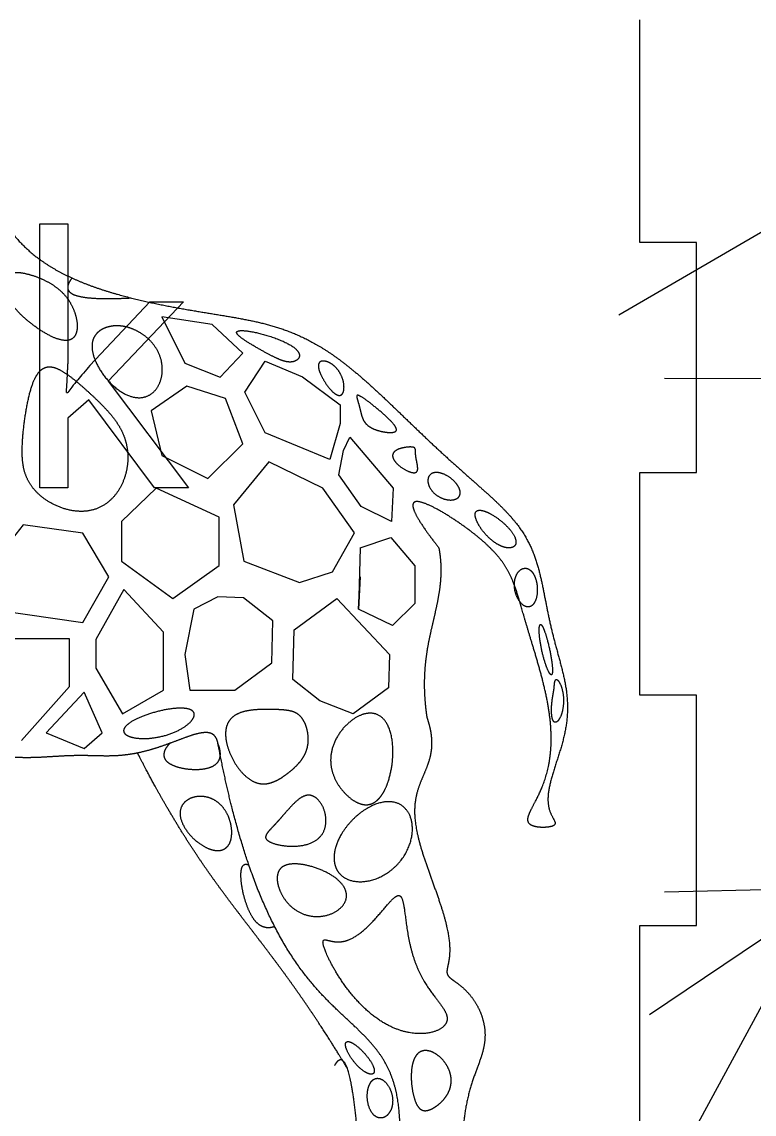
# Model space of a CAD drawing. Header units: centimetres. Extents: x 0 to 23.1, y -0.1 to 26.6.
# Drawn here: x 4.594 to 7.766, y 16.849 to 21.577 of the extents above; entities that cross this region are included whole.
import ezdxf

# ---------------------------------------------------------------- set-up
doc = ezdxf.new("R2010")
doc.units = ezdxf.units.CM
doc.header["$MEASUREMENT"] = 0
for name, color, linetype in [('light v3_box', 7, 'Continuous'), ('light v3_Sketch14', 7, 'Continuous'), ('light v3_Sketch16', 7, 'Continuous')]:
    doc.layers.add(name, color=color, linetype=linetype)

msp = doc.modelspace()

# ---------------------------------------------------------------- linework, layer by layer
at = {"layer": 'light v3_box'}
for p, q in [((7.271, 20.622), (7.271, 21.586)), ((4.6725, 20.7024), (4.7929, 20.7024)), ((4.6725, 19.5603), (4.6725, 20.7024)), ((4.7929, 20.7024), (4.7929, 20.0969)), ((7.516, 20.622), (7.271, 20.622)), ((7.516, 19.626), (7.516, 20.622)), ((4.8891, 20.0895), (5.1489, 20.3648)), ((5.2935, 20.3648), (4.9676, 20.022)), ((5.1489, 20.3648), (5.2935, 20.3648)), ((4.9676, 20.022), (5.3162, 19.5603)), ((4.787, 19.9721), (4.7929, 19.9721)), ((4.8847, 19.9405), (4.7929, 19.8612)), ((5.1687, 19.5603), (4.8847, 19.9405)), ((4.7929, 19.8612), (4.7929, 19.5603)), ((7.271, 18.662), (7.271, 19.626)), ((7.271, 19.626), (7.516, 19.626)), ((4.7929, 19.5603), (4.6725, 19.5603)), ((5.3162, 19.5603), (5.1687, 19.5603)), ((7.516, 18.662), (7.271, 18.662)), ((7.516, 17.666), (7.516, 18.662)), ((7.271, 17.666), (7.516, 17.666)), ((7.271, 16.702), (7.271, 17.666))]:
    msp.add_line(p, q, dxfattribs=at)
for centre, radius, start, end in [((3.981, 20.0984), 0.8119, 358.2739, 359.8928), ((2.4037, 20.1577), 2.3903, 356.6325, 357.491), ((3.349, 20.116), 1.4442, 357.5043, 358.3306), ((6.2663, 18.847), 1.8547, 139.2799, 140.4704), ((6.845, 18.3494), 2.6179, 138.3417, 139.2877), ((0.8326, 20.2494), 3.9641, 356.0329, 356.6443), ((5.7657, 19.2591), 1.2064, 140.4331, 142.3366), ((-0.2795, 20.3245), 5.0788, 356.0206, 356.055), ((5.3817, 19.5553), 0.7213, 142.3234, 144.7075)]:
    msp.add_arc(centre, radius, start, end, dxfattribs=at)
at = {"layer": 'light v3_Sketch14'}
for p, q in [((5.4184, 20.2674), (5.2, 20.3)), ((5.2, 20.3), (5.3, 20.1)), ((5.5507, 20.1433), (5.4184, 20.2674)), ((5.4533, 20.0394), (5.5507, 20.1433)), ((5.3, 20.1), (5.4533, 20.0394)), ((5.5605, 19.9744), (5.6477, 20.1076)), ((5.6477, 20.1076), (5.8097, 20.041)), ((5.3092, 20.0004), (5.1544, 19.8931)), ((5.4754, 19.9468), (5.3092, 20.0004)), ((5.8097, 20.041), (5.9731, 19.9191)), ((5.6477, 19.798), (5.5605, 19.9744)), ((5.5507, 19.7502), (5.4754, 19.9468)), ((5.9731, 19.9191), (5.9731, 19.8379)), ((5.1544, 19.8931), (5.2, 19.7)), ((5.9731, 19.8379), (5.9276, 19.6829)), ((5.9276, 19.6829), (5.6477, 19.798)), ((5.9869, 19.7215), (6.0148, 19.7789)), ((6.0148, 19.7789), (6.2027, 19.559)), ((5.4, 19.6), (5.5507, 19.7502)), ((5.9664, 19.6159), (5.9869, 19.7215)), ((5.2, 19.7), (5.4, 19.6)), ((5.6634, 19.6728), (5.5107, 19.4865)), ((5.8973, 19.559), (5.6634, 19.6728)), ((6.0632, 19.4784), (5.9664, 19.6159)), ((5.176, 19.559), (5.0254, 19.414)), ((5.4489, 19.4323), (5.176, 19.559)), ((6.0342, 19.3647), (5.8973, 19.559)), ((6.2027, 19.559), (6.1952, 19.4142)), ((5.5107, 19.4865), (5.5562, 19.243)), ((6.1952, 19.4142), (6.0632, 19.4784)), ((4.6, 19.4), (4.4438, 19.2021)), ((4.8576, 19.3641), (4.6, 19.4)), ((5.0254, 19.414), (5.0254, 19.243)), ((5.4489, 19.2232), (5.4489, 19.4323)), ((4.9713, 19.1748), (4.8576, 19.3641)), ((5.9395, 19.1967), (6.0342, 19.3647)), ((6.0598, 19.3), (6.1916, 19.3445)), ((6.1916, 19.3445), (6.2956, 19.2228)), ((6.0598, 19.3), (6.0526, 19.0347)), ((5.0254, 19.243), (5.2475, 19.0814)), ((5.2475, 19.0814), (5.4489, 19.2232)), ((5.5562, 19.243), (5.7966, 19.1505)), ((5.7966, 19.1505), (5.9395, 19.1967)), ((6.2956, 19.2228), (6.2956, 19.0587)), ((4.8576, 18.9775), (4.9713, 19.1748)), ((6.0598, 19.1748), (6.0526, 19.0347)), ((6.0526, 19.0347), (6.0598, 19.1748)), ((5.0363, 19.1204), (4.9145, 18.9027)), ((5.2073, 18.9352), (5.0363, 19.1204)), ((5.4424, 19.0874), (5.3385, 19.0343)), ((5.5547, 19.0843), (5.4424, 19.0874)), ((5.6814, 18.9843), (5.5547, 19.0843)), ((5.7732, 18.9452), (5.9583, 19.0805)), ((5.9583, 19.0805), (6.1865, 18.8378)), ((6.2956, 19.0587), (6.199, 18.9635)), ((4.4688, 19.0332), (4.8576, 18.9775)), ((5.3385, 19.0343), (5.2995, 18.8378)), ((6.199, 18.9635), (6.0526, 19.0347)), ((5.6764, 18.8023), (5.6814, 18.9843)), ((5.2073, 18.6844), (5.2073, 18.9352)), ((5.7673, 18.7305), (5.7732, 18.9452)), ((4.8, 18.9062), (4.4, 18.9062)), ((4.8, 18.7), (4.8, 18.9062)), ((4.9145, 18.9027), (4.9145, 18.7793)), ((5.2995, 18.8378), (5.3222, 18.6844)), ((6.1865, 18.8378), (6.1826, 18.6943)), ((4.9145, 18.7793), (5.0298, 18.5811)), ((5.5172, 18.6844), (5.6764, 18.8023)), ((5.8843, 18.6382), (5.7673, 18.7305)), ((4.5924, 18.4665), (4.8, 18.7)), ((5.0298, 18.5811), (5.2073, 18.6844)), ((5.3222, 18.6844), (5.5172, 18.6844)), ((6.1826, 18.6943), (6.0291, 18.5821)), ((4.8641, 18.6753), (4.7, 18.5)), ((4.942, 18.5), (4.8641, 18.6753)), ((6.0291, 18.5821), (5.8843, 18.6382)), ((4.7, 18.5), (4.8641, 18.4316)), ((4.8641, 18.4316), (4.942, 18.5))]:
    msp.add_line(p, q, dxfattribs=at)
for points in [[(4.1, 21.3), (4.1075, 21.2919), (4.1224, 21.2757), (4.1446, 21.2517), (4.1739, 21.2204), (4.21, 21.1821), (4.2455, 21.1442), (4.2802, 21.1059), (4.3136, 21.0658), (4.3453, 21.0222), (4.3754, 20.9739), (4.4042, 20.9202), (4.433, 20.8615), (4.4638, 20.7997), (4.4986, 20.7369), (4.5395, 20.6756), (4.588, 20.618), (4.645, 20.5659), (4.7099, 20.5199), (4.7818, 20.48), (4.8592, 20.446), (4.9403, 20.4171), (5.0234, 20.3925), (5.1069, 20.3715), (5.1898, 20.3535), (5.2715, 20.3379), (5.3515, 20.3243), (5.4297, 20.3117), (5.5063, 20.2993), (5.5812, 20.2856), (5.655, 20.2689), (5.7278, 20.247), (5.8001, 20.2183), (5.8723, 20.1811), (5.9448, 20.1347), (6.0177, 20.0792), (6.0912, 20.016), (6.1656, 19.947), (6.2405, 19.8749), (6.3157, 19.8022), (6.3906, 19.7314), (6.4642, 19.6642), (6.5353, 19.6015), (6.6023, 19.5431), (6.6632, 19.4873), (6.7164, 19.4323), (6.7606, 19.3759), (6.7952, 19.3161), (6.8209, 19.2518), (6.8397, 19.183), (6.8545, 19.1107), (6.8684, 19.0364), (6.8841, 18.9616), (6.9027, 18.8875), (6.9234, 18.8146), (6.9428, 18.7421), (6.9565, 18.6689), (6.9602, 18.5939), (6.9517, 18.5164), (6.9314, 18.4373), (6.9048, 18.3588), (6.8811, 18.2852), (6.8692, 18.2208), (6.8739, 18.1693), (6.8926, 18.1325), (6.9097, 18.1091), (6.9024, 18.095), (6.8646, 18.0882), (6.8163, 18.0901), (6.7836, 18.1037), (6.7812, 18.1319), (6.8039, 18.1764), (6.8383, 18.2375), (6.8689, 18.3142), (6.887, 18.4038), (6.8897, 18.5024), (6.8781, 18.6053), (6.856, 18.7079), (6.8287, 18.8059), (6.8013, 18.8956), (6.7773, 18.9749), (6.7576, 19.0435), (6.7405, 19.1026), (6.723, 19.1541), (6.7017, 19.2005), (6.6738, 19.2443), (6.6373, 19.2871), (6.5921, 19.3299), (6.5391, 19.3727), (6.4808, 19.4143), (6.4214, 19.4523), (6.3661, 19.4827), (6.321, 19.5013), (6.2915, 19.5039), (6.2821, 19.4871), (6.2953, 19.449), (6.325, 19.4007), (6.3583, 19.3543), (6.3853, 19.3189), (6.4, 19.3)], [(4.5289, 20.4), (4.5305, 20.3956), (4.5339, 20.387), (4.5395, 20.3744), (4.5482, 20.3583), (4.5626, 20.3381), (4.5821, 20.3163), (4.6081, 20.2919), (4.6404, 20.2655), (4.6772, 20.2394), (4.7159, 20.2167), (4.7531, 20.201), (4.7857, 20.195), (4.811, 20.2007), (4.8276, 20.2181), (4.8351, 20.2449), (4.8344, 20.2778), (4.8264, 20.3132), (4.8125, 20.3477), (4.7934, 20.3793), (4.7695, 20.407), (4.7412, 20.4308), (4.709, 20.451), (4.6739, 20.4678), (4.6373, 20.4811), (4.6017, 20.4903), (4.5699, 20.4941), (4.5443, 20.4915), (4.5269, 20.4819), (4.5183, 20.4659), (4.5172, 20.4452), (4.5205, 20.427), (4.5244, 20.4133), (4.5273, 20.4044), (4.5289, 20.4)], [(4.8113, 20.4681), (4.8078, 20.4637), (4.8015, 20.4551), (4.7946, 20.443), (4.7903, 20.4284), (4.7939, 20.413), (4.8069, 20.4004), (4.8296, 20.3909), (4.8615, 20.3843), (4.9018, 20.3803), (4.9497, 20.3786), (4.9934, 20.379), (5.029, 20.3801), (5.054, 20.3813), (5.0668, 20.382)], [(4.95, 20.25), (4.9547, 20.2521), (4.9642, 20.2557), (4.9792, 20.2597), (4.9999, 20.2623), (5.0276, 20.261), (5.0573, 20.2545), (5.089, 20.2421), (5.1214, 20.2232), (5.152, 20.1973), (5.178, 20.1645), (5.1965, 20.1255), (5.2049, 20.0824), (5.2018, 20.0385), (5.1872, 19.9984), (5.1617, 19.9672), (5.1273, 19.9491), (5.0865, 19.9471), (5.0424, 19.9617), (4.9989, 19.9907), (4.9594, 20.03), (4.9276, 20.0746), (4.9059, 20.1195), (4.8959, 20.1602), (4.8974, 20.1939), (4.9087, 20.2198), (4.9234, 20.2348), (4.9362, 20.2433), (4.9453, 20.2479), (4.95, 20.25)], [(5.528, 20.2376), (5.5256, 20.2362), (5.5228, 20.2329), (5.5245, 20.2257), (5.5379, 20.2126), (5.5684, 20.1919), (5.6063, 20.1694), (5.6453, 20.1476), (5.6807, 20.1287), (5.7107, 20.1143), (5.7359, 20.1055), (5.7577, 20.1029), (5.7766, 20.1064), (5.7919, 20.1158), (5.7995, 20.1302), (5.7947, 20.1485), (5.774, 20.1692), (5.7371, 20.1904), (5.6884, 20.2103), (5.6348, 20.2267), (5.5844, 20.2379), (5.5529, 20.2415), (5.5371, 20.2408), (5.5304, 20.2389), (5.528, 20.2376)], [(5.9731, 19.9604), (5.9707, 19.9598), (5.9656, 19.9596), (5.9568, 19.962), (5.9437, 19.9708), (5.9265, 19.989), (5.9099, 20.0116), (5.8954, 20.0358), (5.8845, 20.0586), (5.8782, 20.0782), (5.8771, 20.0934), (5.8817, 20.1039), (5.8917, 20.1093), (5.9062, 20.1094), (5.9237, 20.104), (5.9422, 20.0929), (5.9599, 20.0762), (5.9746, 20.0547), (5.985, 20.03), (5.9902, 20.0048), (5.9899, 19.9824), (5.9854, 19.9692), (5.98, 19.9632), (5.9755, 19.961), (5.9731, 19.9604)], [(4.6857, 20.0761), (4.6803, 20.0729), (4.6698, 20.0646), (4.6557, 20.0468), (4.6397, 20.013), (4.624, 19.9579), (4.6118, 19.8952), (4.6026, 19.8303), (4.5964, 19.7681), (4.5941, 19.7113), (4.5973, 19.6605), (4.608, 19.6153), (4.6279, 19.5747), (4.6579, 19.538), (4.6977, 19.5055), (4.7452, 19.4791), (4.7976, 19.4614), (4.8513, 19.4547), (4.9028, 19.461), (4.9492, 19.4808), (4.9883, 19.5127), (5.0188, 19.5537), (5.0401, 19.6005), (5.0521, 19.6494), (5.0552, 19.6976), (5.05, 19.7431), (5.0375, 19.7851), (5.0187, 19.8237), (4.9946, 19.8594), (4.9662, 19.8932), (4.9341, 19.9263), (4.8992, 19.9596), (4.8621, 19.9933), (4.8237, 20.0263), (4.7853, 20.0561), (4.7483, 20.0782), (4.7211, 20.0858), (4.7026, 20.0841), (4.6912, 20.0793), (4.6857, 20.0761)], [(6.2, 19.8), (6.1969, 19.7996), (6.19, 19.7992), (6.1781, 19.7995), (6.1599, 19.8019), (6.1361, 19.8075), (6.1137, 19.8157), (6.0949, 19.8265), (6.0809, 19.8396), (6.0716, 19.8549), (6.0656, 19.8722), (6.0611, 19.891), (6.0566, 19.9104), (6.0512, 19.9292), (6.046, 19.9456), (6.0432, 19.9574), (6.0455, 19.9626), (6.0551, 19.96), (6.0725, 19.9494), (6.0964, 19.932), (6.1244, 19.91), (6.1533, 19.8856), (6.1799, 19.8616), (6.2011, 19.8402), (6.2144, 19.8229), (6.2187, 19.8105), (6.2151, 19.8043), (6.2087, 19.8015), (6.2031, 19.8004), (6.2, 19.8)], [(6.2, 19.7), (6.2001, 19.7033), (6.2015, 19.7096), (6.2071, 19.718), (6.2204, 19.7267), (6.2426, 19.7335), (6.2652, 19.7368), (6.2835, 19.7372), (6.2946, 19.7349), (6.2988, 19.7296), (6.2991, 19.7206), (6.2989, 19.7072), (6.301, 19.6898), (6.3052, 19.6699), (6.3091, 19.6504), (6.3094, 19.6344), (6.3029, 19.6249), (6.2881, 19.6236), (6.2663, 19.6307), (6.2414, 19.6446), (6.2185, 19.6628), (6.2056, 19.6786), (6.2008, 19.6898), (6.1999, 19.6967), (6.2, 19.7)], [(6.4926, 19.5348), (6.4921, 19.5307), (6.4898, 19.523), (6.4825, 19.5135), (6.4657, 19.5058), (6.4372, 19.506), (6.4065, 19.5159), (6.379, 19.5344), (6.3594, 19.5588), (6.3502, 19.5851), (6.3528, 19.6083), (6.3666, 19.6241), (6.3898, 19.6292), (6.4189, 19.6226), (6.449, 19.606), (6.4748, 19.5828), (6.4883, 19.5622), (6.4928, 19.5477), (6.4931, 19.5389), (6.4926, 19.5348)], [(6.5762, 19.4629), (6.5726, 19.4628), (6.5661, 19.4617), (6.5591, 19.4574), (6.5553, 19.4463), (6.5592, 19.426), (6.5704, 19.4015), (6.5873, 19.3758), (6.6083, 19.3512), (6.6318, 19.3297), (6.6565, 19.313), (6.6809, 19.3022), (6.7033, 19.2981), (6.7216, 19.3012), (6.7335, 19.3113), (6.7367, 19.328), (6.7299, 19.3501), (6.7129, 19.3757), (6.6876, 19.4024), (6.6572, 19.4274), (6.6256, 19.4478), (6.6025, 19.4583), (6.588, 19.4622), (6.5799, 19.463), (6.5762, 19.4629)], [(6.4, 19.3), (6.4016, 19.2919), (6.4044, 19.2755), (6.4076, 19.2506), (6.4098, 19.2168), (6.4091, 19.1734), (6.4049, 19.1289), (6.3977, 19.0832), (6.3879, 19.0363), (6.3766, 18.9882), (6.365, 18.939), (6.3543, 18.8887), (6.3455, 18.8372), (6.3394, 18.7848), (6.3365, 18.7313), (6.3369, 18.6769), (6.3399, 18.6327), (6.3436, 18.5991), (6.3468, 18.5766), (6.3485, 18.5652)], [(6.8, 19.2), (6.7963, 19.2036), (6.7886, 19.2095), (6.776, 19.2142), (6.7587, 19.2116), (6.74, 19.1946), (6.728, 19.1669), (6.7252, 19.1329), (6.7322, 19.098), (6.7473, 19.0676), (6.7674, 19.0472), (6.7889, 19.0404), (6.808, 19.0495), (6.8218, 19.073), (6.8284, 19.1066), (6.8268, 19.1439), (6.8193, 19.1714), (6.8105, 19.1878), (6.8037, 19.1964), (6.8, 19.2)], [(6.8468, 18.9635), (6.8449, 18.9662), (6.8413, 18.9698), (6.8371, 18.9693), (6.8339, 18.9569), (6.8346, 18.9251), (6.8402, 18.8829), (6.8499, 18.8371), (6.8621, 18.7949), (6.8748, 18.763), (6.8856, 18.747), (6.8924, 18.7501), (6.8938, 18.7727), (6.8897, 18.811), (6.881, 18.8581), (6.8695, 18.9055), (6.8597, 18.9368), (6.8528, 18.9534), (6.8487, 18.9607), (6.8468, 18.9635)], [(6.9, 18.7), (6.8998, 18.6979), (6.8995, 18.6939), (6.8989, 18.688), (6.8978, 18.6804), (6.8958, 18.6697), (6.8933, 18.6562), (6.8906, 18.6386), (6.8885, 18.6174), (6.8877, 18.5944), (6.8889, 18.5726), (6.8926, 18.555), (6.899, 18.5445), (6.9077, 18.5431), (6.9176, 18.551), (6.9274, 18.5674), (6.9353, 18.5905), (6.9401, 18.6178), (6.941, 18.6466), (6.9379, 18.6741), (6.9319, 18.6981), (6.9242, 18.7164), (6.9163, 18.7278), (6.9096, 18.7317), (6.9048, 18.7288), (6.9021, 18.7209), (6.901, 18.7126), (6.9005, 18.7062), (6.9002, 18.7021), (6.9, 18.7)], [(5.0395, 18.4966), (5.0372, 18.4994), (5.034, 18.5053), (5.0335, 18.515), (5.0419, 18.5292), (5.0663, 18.5478), (5.1026, 18.5661), (5.1476, 18.5828), (5.1969, 18.5964), (5.2456, 18.6052), (5.2887, 18.6079), (5.3216, 18.6035), (5.3408, 18.5918), (5.3442, 18.5737), (5.3318, 18.5515), (5.3054, 18.5278), (5.2677, 18.506), (5.2227, 18.4886), (5.1745, 18.4775), (5.1277, 18.4731), (5.0866, 18.4754), (5.0613, 18.4817), (5.048, 18.4885), (5.0419, 18.4938), (5.0395, 18.4966)], [(5.7, 18.6), (5.7066, 18.5997), (5.7194, 18.5991), (5.7372, 18.5978), (5.758, 18.595), (5.7796, 18.588), (5.7976, 18.576), (5.8124, 18.558), (5.8242, 18.5342), (5.8323, 18.5063), (5.8358, 18.4764), (5.8341, 18.4466), (5.8268, 18.4188), (5.8141, 18.3935), (5.7969, 18.3704), (5.7762, 18.3492), (5.7532, 18.3293), (5.7287, 18.3109), (5.7033, 18.295), (5.6772, 18.2831), (5.6506, 18.277), (5.6236, 18.278), (5.5964, 18.2871), (5.5697, 18.3043), (5.5442, 18.3289), (5.5209, 18.3596), (5.501, 18.3949), (5.4857, 18.4325), (5.4765, 18.4702), (5.4747, 18.5056), (5.4814, 18.5367), (5.4969, 18.5618), (5.5211, 18.5801), (5.5525, 18.5919), (5.5889, 18.5983), (5.6276, 18.6009), (5.6582, 18.6011), (5.6798, 18.6007), (5.6934, 18.6003), (5.7, 18.6)], [(6.1507, 18.2269), (6.1449, 18.2189), (6.1327, 18.2048), (6.1128, 18.19), (6.0841, 18.1834), (6.0466, 18.194), (6.0095, 18.2193), (5.9756, 18.2546), (5.9484, 18.2972), (5.9316, 18.3451), (5.9284, 18.3968), (5.9408, 18.4502), (5.9688, 18.5021), (6.0092, 18.5471), (6.0567, 18.5785), (6.105, 18.5904), (6.1477, 18.5783), (6.1799, 18.5414), (6.1989, 18.4836), (6.2043, 18.4131), (6.1968, 18.3394), (6.1823, 18.2861), (6.1676, 18.2531), (6.1566, 18.235), (6.1507, 18.2269)], [(6.3485, 18.5652), (6.3524, 18.554), (6.3594, 18.5318), (6.3669, 18.4997), (6.3713, 18.4592), (6.3675, 18.4123), (6.3557, 18.3683), (6.3381, 18.3258), (6.3185, 18.2822), (6.3018, 18.2344), (6.2929, 18.1792), (6.2952, 18.1145), (6.3103, 18.0395), (6.3361, 17.956), (6.3681, 17.8675), (6.4005, 17.7786), (6.4276, 17.6945), (6.4447, 17.6198), (6.4499, 17.5582), (6.4447, 17.5114), (6.4359, 17.4789), (6.4327, 17.4574), (6.4424, 17.4419), (6.4657, 17.4262), (6.4977, 17.404), (6.5321, 17.3713), (6.5633, 17.3286), (6.5869, 17.2791), (6.6003, 17.227), (6.6023, 17.1759), (6.5939, 17.127), (6.5779, 17.0786), (6.558, 17.0275), (6.5379, 16.9706), (6.5209, 16.9057), (6.5088, 16.8331), (6.5016, 16.7559), (6.4986, 16.6779), (6.4985, 16.6037), (6.4995, 16.5369), (6.5004, 16.4796), (6.5005, 16.4311), (6.5, 16.3877), (6.4996, 16.3446), (6.4998, 16.2972), (6.501, 16.2431), (6.5025, 16.1834), (6.5035, 16.1209), (6.503, 16.0596), (6.5006, 16.0027), (6.4968, 15.9521), (6.4933, 15.9064), (6.4925, 15.8624), (6.4962, 15.8168), (6.5055, 15.767), (6.5193, 15.7131), (6.5348, 15.6572), (6.5484, 15.6026), (6.5565, 15.5524), (6.5561, 15.5082), (6.5459, 15.4694), (6.5263, 15.4335), (6.4989, 15.3976), (6.4664, 15.3593), (6.4327, 15.3179), (6.4019, 15.2735), (6.3777, 15.2269), (6.3625, 15.1789), (6.3567, 15.1298), (6.3583, 15.0794), (6.3645, 15.0278), (6.3714, 14.9757), (6.3752, 14.9254), (6.3731, 14.881), (6.3627, 14.847), (6.3425, 14.8258), (6.312, 14.816), (6.2714, 14.8114), (6.2217, 14.8053), (6.1649, 14.793), (6.1045, 14.7753), (6.0444, 14.7583), (5.9889, 14.7498), (5.9422, 14.7569), (5.9076, 14.7836), (5.8873, 14.827), (5.8821, 14.8799), (5.8914, 14.9337), (5.9136, 14.9815), (5.9456, 15.0218), (5.9839, 15.0579), (6.0242, 15.0956), (6.0629, 15.1412), (6.0971, 15.1991), (6.1253, 15.2698), (6.1471, 15.3502), (6.1634, 15.435), (6.1752, 15.5181), (6.1841, 15.5941), (6.1913, 15.6588), (6.1978, 15.7113), (6.2035, 15.755), (6.2082, 15.7951), (6.2111, 15.8377), (6.212, 15.8873), (6.211, 15.9454), (6.2084, 16.0105), (6.205, 16.0799), (6.2016, 16.1503), (6.1991, 16.2185), (6.1981, 16.283), (6.1991, 16.3443), (6.2023, 16.404), (6.2075, 16.4644), (6.2142, 16.5277), (6.2215, 16.5954), (6.2281, 16.6673), (6.2323, 16.7422), (6.2324, 16.8178), (6.2268, 16.8917), (6.2139, 16.9616), (6.1929, 17.0257), (6.1636, 17.0835), (6.1264, 17.1359), (6.0823, 17.1846), (6.0328, 17.232), (5.9794, 17.2808), (5.9237, 17.3339), (5.8671, 17.3937), (5.8108, 17.4622), (5.7556, 17.5409), (5.7024, 17.6312), (5.6515, 17.7339), (5.6034, 17.8497), (5.5584, 17.979), (5.5165, 18.1221), (5.4856, 18.2477), (5.4639, 18.3482), (5.4501, 18.418), (5.4434, 18.4536)], [(5.4434, 18.4536), (5.4421, 18.4607), (5.4386, 18.4737), (5.4303, 18.489), (5.4132, 18.501), (5.382, 18.5028), (5.3421, 18.4936), (5.2953, 18.4769), (5.2437, 18.4569), (5.1896, 18.4372), (5.1349, 18.4205), (5.0814, 18.4083), (5.03, 18.4011), (4.9811, 18.3985), (4.9338, 18.3991), (4.8865, 18.4007), (4.8372, 18.4014), (4.7841, 18.3998), (4.7268, 18.3962), (4.6658, 18.3923), (4.6026, 18.3907), (4.5392, 18.3937), (4.4777, 18.4024), (4.4198, 18.4162), (4.3666, 18.4319), (4.3185, 18.4459), (4.2753, 18.4551), (4.2358, 18.4581), (4.1979, 18.457), (4.1594, 18.4545), (4.1189, 18.4519), (4.0768, 18.4461), (4.0349, 18.4312), (3.9959, 18.4014), (3.9622, 18.3544), (3.9353, 18.2934), (3.916, 18.2253), (3.9043, 18.1578), (3.8989, 18.0978), (3.898, 18.0486), (3.8982, 18.0079), (3.8963, 17.9705), (3.8898, 17.9307), (3.8779, 17.8856), (3.8618, 17.8362), (3.8439, 17.785), (3.8269, 17.7347), (3.8131, 17.6858), (3.8036, 17.6363), (3.7989, 17.5826), (3.7986, 17.5212), (3.8018, 17.4496), (3.8071, 17.3683), (3.8127, 17.2801), (3.8168, 17.1889), (3.818, 17.0994), (3.8149, 17.0158), (3.807, 16.9413), (3.7946, 16.8768), (3.7791, 16.8202), (3.7624, 16.7676), (3.7466, 16.7146), (3.7335, 16.6565), (3.7241, 16.5903), (3.7181, 16.5151), (3.7147, 16.4318), (3.7124, 16.3422), (3.7096, 16.2491), (3.7049, 16.1554), (3.6975, 16.0639), (3.6874, 15.9764), (3.6757, 15.8941), (3.6641, 15.8173), (3.6543, 15.7457), (3.6482, 15.6784), (3.6471, 15.6143), (3.6515, 15.552), (3.6609, 15.4904), (3.674, 15.4283), (3.6883, 15.3651), (3.7011, 15.3011), (3.7088, 15.2375), (3.7075, 15.1768), (3.6941, 15.1219), (3.6669, 15.075), (3.6274, 15.0365), (3.5813, 15.004), (3.5379, 14.9724), (3.5066, 14.9359), (3.4939, 14.8899), (3.4996, 14.833), (3.5151, 14.768), (3.5279, 14.7004), (3.5248, 14.6364), (3.4954, 14.5819), (3.4361, 14.5404), (3.352, 14.5124), (3.2535, 14.4966), (3.1538, 14.4904), (3.0658, 14.4913), (2.9998, 14.4975), (2.9607, 14.5088), (2.9448, 14.5279), (2.944, 14.5577), (2.9518, 14.5978), (2.9667, 14.6432), (2.9888, 14.6878), (3.0194, 14.7272), (3.0578, 14.7615), (3.1018, 14.7954), (3.1485, 14.8352), (3.1946, 14.8872), (3.2371, 14.9554), (3.2742, 15.0394), (3.3046, 15.1352), (3.3282, 15.2365), (3.3453, 15.3364), (3.3567, 15.4283), (3.3633, 15.5071), (3.3663, 15.5711), (3.367, 15.6229), (3.3662, 15.6691), (3.365, 15.7181), (3.364, 15.7779), (3.3638, 15.8545), (3.3647, 15.9499), (3.3668, 16.0634), (3.3702, 16.1916), (3.3747, 16.3297), (3.38, 16.4717), (3.3859, 16.6116), (3.392, 16.7435), (3.398, 16.8627), (3.4035, 16.9663), (3.4083, 17.0537), (3.4122, 17.1269), (3.415, 17.1894), (3.4166, 17.2458), (3.4169, 17.301), (3.4159, 17.36), (3.4134, 17.4266), (3.4096, 17.5037), (3.4042, 17.5937), (3.3974, 17.698), (3.3891, 17.8179), (3.3792, 17.9539), (3.3701, 18.0759), (3.3626, 18.1749), (3.3573, 18.2441), (3.3546, 18.2796)], [(5.2339, 18.4536), (5.2294, 18.4486), (5.2216, 18.439), (5.2127, 18.4253), (5.2067, 18.4083), (5.2093, 18.3895), (5.2216, 18.3733), (5.243, 18.3599), (5.2719, 18.3496), (5.3057, 18.3428), (5.3415, 18.3399), (5.3762, 18.3413), (5.4067, 18.3475), (5.4309, 18.3586), (5.4473, 18.3748), (5.4552, 18.3959), (5.4547, 18.4166), (5.4505, 18.4343), (5.446, 18.447), (5.4434, 18.4536)], [(6.004, 17.0464), (5.9922, 17.0661), (5.9685, 17.1051), (5.9327, 17.1628), (5.8845, 17.2378), (5.8236, 17.3285), (5.7621, 17.416), (5.7, 17.5008), (5.6373, 17.5834), (5.5745, 17.6649), (5.5118, 17.7466), (5.4495, 17.8299), (5.3878, 17.9161), (5.3272, 18.0062), (5.2675, 18.1006), (5.2089, 18.1996), (5.1629, 18.2824), (5.1289, 18.3465), (5.1064, 18.3901), (5.0952, 18.4122)], [(5.4434, 17.9897), (5.437, 17.9897), (5.4236, 17.9909), (5.4018, 17.9969), (5.3706, 18.0127), (5.3332, 18.0428), (5.3022, 18.0794), (5.2821, 18.118), (5.276, 18.1546), (5.2845, 18.1856), (5.3056, 18.2088), (5.3356, 18.2227), (5.37, 18.2269), (5.4046, 18.2211), (5.4362, 18.206), (5.4631, 18.1824), (5.4839, 18.1519), (5.498, 18.1166), (5.5047, 18.0793), (5.5035, 18.0436), (5.4932, 18.0137), (5.4776, 17.9976), (5.4618, 17.9913), (5.4497, 17.9898), (5.4434, 17.9897)], [(5.7, 18.1132), (5.7055, 18.1192), (5.7169, 18.1318), (5.7344, 18.1519), (5.7581, 18.1796), (5.7874, 18.2099), (5.8167, 18.2295), (5.8457, 18.2332), (5.8735, 18.2185), (5.8971, 18.1875), (5.912, 18.1459), (5.914, 18.101), (5.9002, 18.0604), (5.8697, 18.03), (5.8257, 18.0122), (5.7746, 18.0063), (5.7242, 18.0098), (5.6823, 18.0194), (5.6551, 18.032), (5.6459, 18.0462), (5.6531, 18.063), (5.6688, 18.0801), (5.6837, 18.0956), (5.6945, 18.1072), (5.7, 18.1132)], [(5.9493, 17.9312), (5.9465, 17.943), (5.9441, 17.9682), (5.9502, 18.0101), (5.977, 18.0698), (6.0343, 18.1382), (6.1048, 18.188), (6.1764, 18.2094), (6.2372, 18.197), (6.2779, 18.1533), (6.2927, 18.0871), (6.2791, 18.0112), (6.2382, 17.9393), (6.1754, 17.8838), (6.1011, 17.8528), (6.0287, 17.8503), (5.983, 17.871), (5.9608, 17.8977), (5.9521, 17.9195), (5.9493, 17.9312)], [(5.6891, 17.6607), (5.6843, 17.659), (5.6749, 17.6562), (5.6612, 17.6543), (5.6439, 17.6561), (5.6238, 17.6655), (5.6055, 17.6821), (5.589, 17.7056), (5.5745, 17.7348), (5.5624, 17.7682), (5.5528, 17.8034), (5.5461, 17.838), (5.5426, 17.8696), (5.5424, 17.8961), (5.5457, 17.9158), (5.5525, 17.928), (5.5608, 17.9316), (5.5685, 17.9309), (5.5743, 17.9288), (5.5774, 17.9275)], [(5.7, 17.8663), (5.6998, 17.8729), (5.7005, 17.8855), (5.7048, 17.9024), (5.7175, 17.9197), (5.745, 17.9318), (5.7834, 17.9341), (5.8304, 17.9272), (5.8814, 17.9117), (5.9304, 17.8888), (5.9709, 17.8597), (5.9971, 17.8264), (6.005, 17.7913), (5.9934, 17.7576), (5.9648, 17.7289), (5.9239, 17.709), (5.8764, 17.7009), (5.8284, 17.7066), (5.7846, 17.7257), (5.7482, 17.7556), (5.721, 17.7924), (5.7073, 17.8235), (5.7017, 17.8458), (5.7002, 17.8596), (5.7, 17.8663)], [(6.2222, 17.7947), (6.2178, 17.7936), (6.208, 17.7881), (6.1898, 17.7708), (6.1588, 17.7332), (6.1111, 17.6768), (6.0587, 17.6273), (6.0068, 17.597), (5.9606, 17.5906), (5.9245, 17.5995), (5.9016, 17.6074), (5.8942, 17.5978), (5.9038, 17.5623), (5.9308, 17.503), (5.9748, 17.4279), (6.0339, 17.3486), (6.1051, 17.2778), (6.1837, 17.2259), (6.2633, 17.1981), (6.3358, 17.1932), (6.3936, 17.2062), (6.4302, 17.2308), (6.4421, 17.2612), (6.4302, 17.295), (6.4006, 17.3342), (6.3617, 17.3824), (6.3226, 17.4428), (6.2906, 17.5163), (6.2694, 17.5989), (6.2574, 17.6805), (6.2501, 17.7489), (6.2429, 17.7836), (6.2343, 17.795), (6.2266, 17.7959), (6.2222, 17.7947)], [(6.004, 17.1628), (6.0014, 17.1623), (5.9971, 17.1601), (5.9939, 17.1527), (5.9962, 17.136), (6.0091, 17.1075), (6.03, 17.0766), (6.0554, 17.0488), (6.0814, 17.0288), (6.104, 17.0195), (6.1191, 17.0221), (6.1236, 17.0362), (6.1163, 17.0598), (6.0983, 17.0891), (6.073, 17.1193), (6.0452, 17.1451), (6.0249, 17.1585), (6.0129, 17.163), (6.0066, 17.1633), (6.004, 17.1628)], [(6.3, 17.1), (6.3029, 17.1044), (6.3092, 17.1123), (6.3201, 17.1211), (6.3373, 17.1265), (6.3614, 17.1235), (6.3863, 17.1118), (6.4097, 17.0934), (6.4297, 17.07), (6.4447, 17.0433), (6.4535, 17.0151), (6.4552, 16.9866), (6.4499, 16.9591), (6.4382, 16.9336), (6.4214, 16.9108), (6.4014, 16.8916), (6.3803, 16.8764), (6.3598, 16.8662), (6.3413, 16.862), (6.3251, 16.8651), (6.3113, 16.8768), (6.2996, 16.8976), (6.29, 16.927), (6.2831, 16.963), (6.2797, 17.0022), (6.2807, 17.0409), (6.2856, 17.0685), (6.2919, 17.0858), (6.2971, 17.0956), (6.3, 17.1)], [(5.9009, 14.9497), (5.9075, 14.9439), (5.9182, 14.9327), (5.9265, 14.9167), (5.9218, 14.897), (5.8917, 14.8761), (5.8425, 14.8604), (5.7853, 14.8535), (5.7335, 14.8595), (5.6997, 14.8813), (5.6925, 14.9199), (5.713, 14.9722), (5.7545, 15.0316), (5.8066, 15.0905), (5.8576, 15.1414), (5.8976, 15.1792), (5.921, 15.203), (5.9307, 15.2182), (5.9343, 15.2337), (5.9402, 15.2573), (5.9521, 15.2914), (5.9698, 15.3338), (5.9912, 15.3806), (6.013, 15.4282), (6.0329, 15.4753), (6.0496, 15.5239), (6.0625, 15.5776), (6.0718, 15.6405), (6.0777, 15.7169), (6.081, 15.8097), (6.0819, 15.9196), (6.0808, 16.0451), (6.0779, 16.183), (6.0733, 16.3289), (6.067, 16.4772), (6.0591, 16.6218), (6.0493, 16.7565), (6.0377, 16.8751), (6.0241, 16.9719), (6.0084, 17.0421), (5.9906, 17.0824), (5.9745, 17.0892), (5.9615, 17.0797), (5.9524, 17.067), (5.9477, 17.059)], [(6.1193, 17), (6.1153, 16.9978), (6.1078, 16.9919), (6.0983, 16.9786), (6.0899, 16.9535), (6.0883, 16.9158), (6.0956, 16.8787), (6.1111, 16.8489), (6.1326, 16.8317), (6.1568, 16.8296), (6.1792, 16.8422), (6.1957, 16.8671), (6.2028, 16.9001), (6.1989, 16.9362), (6.1852, 16.9696), (6.1645, 16.9948), (6.1455, 17.0047), (6.1317, 17.0051), (6.1233, 17.0022), (6.1193, 17)]]:
    msp.add_open_spline(points, degree=5, dxfattribs=at)
at = {"layer": 'light v3_Sketch16'}
for p, q in [((12.7964, 26.5326), (7.4796, 16.7307)), ((7.9248, 20.7398), (7.1798, 20.3067)), ((16, 20), (7.3771, 20.033)), ((9.24, 18.5773), (7.3133, 17.2788)), ((16, 18), (7.3771, 17.8102))]:
    msp.add_line(p, q, dxfattribs=at)

doc.saveas('drawing.dxf')
